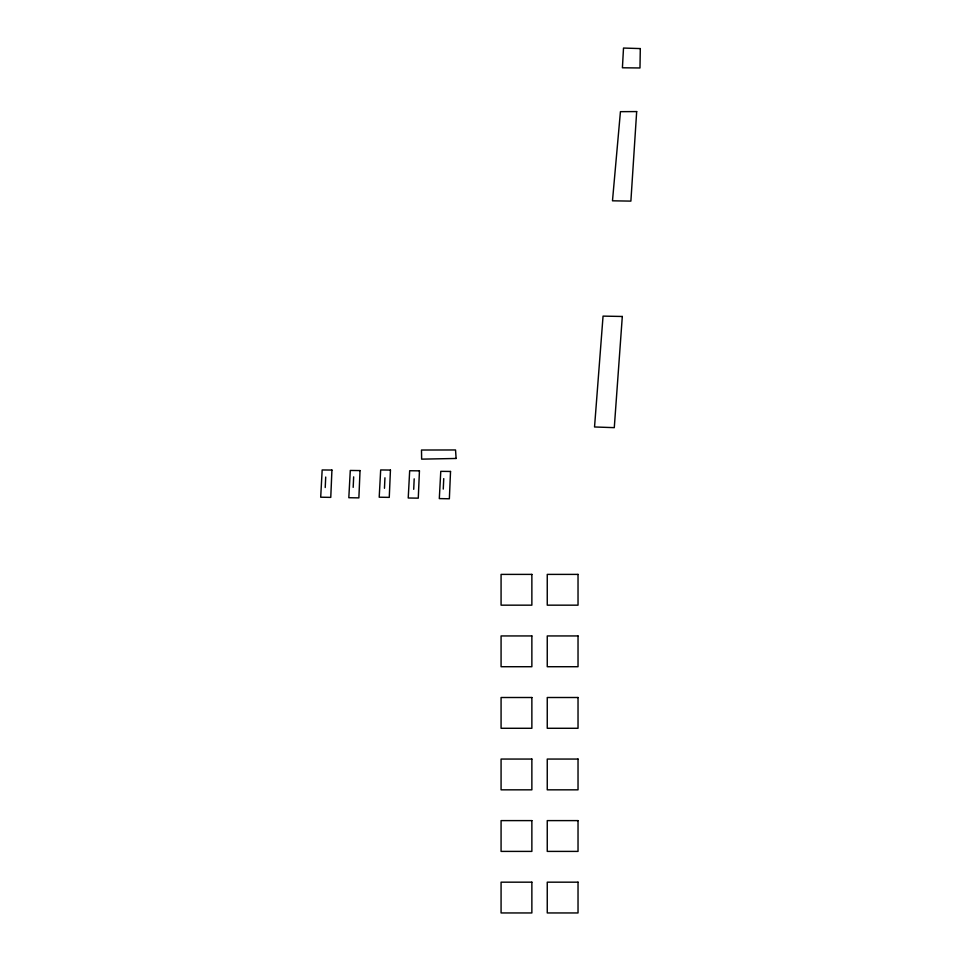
<?xml version="1.0" encoding="UTF-8"?>
<svg xmlns="http://www.w3.org/2000/svg" width="961" height="961" viewBox="0 0 961 961"><rect width="100%" height="100%" fill="white"/><g stroke="black" fill="none" stroke-linecap="round" stroke-linejoin="round"><path stroke-width="1.44" d="M325.226 487.527L325.707 477.052M353.18 487.359L353.66 476.872M384.472 488.284L384.941 477.797M413.71 489.317L414.191 478.83M443.261 489.089L443.742 478.602M640.302 48.579L639.978 67.967L622.416 67.787L623.509 48.05L640.302 48.579M331.929 470.061L330.764 497.378L320.698 497.209L322.163 469.953L331.929 470.061M360.039 470.578L358.873 497.882L348.819 497.714L350.284 470.458L360.039 470.578M390.442 470.061L389.265 497.378L379.211 497.209L380.676 469.953L390.442 470.061M419.44 470.854L418.275 498.158L408.221 498.002L409.674 470.734L419.44 470.854M450.529 471.455L449.364 498.771L439.309 498.603L440.775 471.346L450.529 471.455M636.675 111.572L630.884 201.113L612.481 200.813L620.434 111.668L636.675 111.572M622.308 316.469L614.283 427.657L594.535 426.972L603.052 316.121L622.308 316.469M456.115 458.469L421.639 459.142L421.495 450.024L455.538 449.964L456.115 458.469M531.865 574.39L501.077 574.39L501.077 605.166L531.865 605.166L531.865 574.39M578.029 574.39L547.253 574.39L547.253 605.166L578.029 605.166L578.029 574.39M531.865 635.942L501.077 635.942L501.077 666.718L531.865 666.718L531.865 635.942M578.029 635.942L547.253 635.942L547.253 666.718L578.029 666.718L578.029 635.942M531.865 697.506L501.077 697.506L501.077 728.282L531.865 728.282L531.865 697.506M578.029 697.506L547.253 697.506L547.253 728.282L578.029 728.282L578.029 697.506M531.865 759.058L501.077 759.058L501.077 789.834L531.865 789.834L531.865 759.058M578.029 759.058L547.253 759.058L547.253 789.834L578.029 789.834L578.029 759.058M531.865 820.61L501.077 820.61L501.077 851.398L531.865 851.398L531.865 820.61M578.029 820.61L547.253 820.61L547.253 851.398L578.029 851.398L578.029 820.61M531.865 882.174L501.077 882.174L501.077 912.95L531.865 912.95L531.865 882.174M578.029 882.174L547.253 882.174L547.253 912.95L578.029 912.95L578.029 882.174"/></g></svg>
